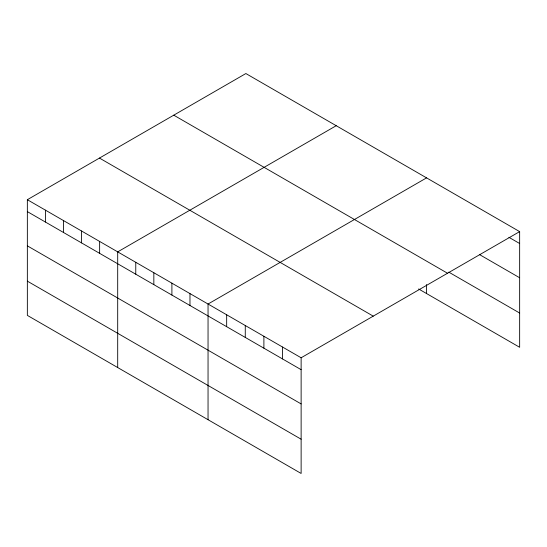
<?xml version="1.0" encoding="UTF-8"?>
<svg xmlns="http://www.w3.org/2000/svg" width="547" height="547" viewBox="0 0 547 547"><rect width="100%" height="100%" fill="white"/><g stroke="black" fill="none" stroke-linecap="round" stroke-linejoin="round"><path stroke-width="0.82" d="M27.35 199.71L301.13 357.772L301.13 473.456L27.35 315.387L27.35 199.71L245.87 73.544L519.65 231.613L519.65 347.29L418.612 288.96M336.22 125.707L117.694 251.873L117.694 367.55M426.564 177.871L208.045 304.029L208.045 419.713M301.13 357.772L519.65 231.613M508.908 237.309L519.65 243.511M479.555 254.608L519.65 277.76M448.766 272.119L519.65 313.041M173.761 115.178L447.535 273.247M99.465 158.076L373.239 316.139M27.35 211.614L301.13 369.676M27.35 245.856L301.13 403.918M27.35 281.144L301.13 439.207M426.564 284.577L426.564 293.548M282.512 347.024L282.512 358.928M263.893 336.275L263.893 348.179M245.275 325.527L245.275 337.431M226.663 314.778L226.663 326.682M189.973 293.602L189.973 305.5M171.902 283.168L171.902 295.065M153.837 272.734L153.837 284.638M135.765 262.3L135.765 274.204M99.629 241.439L99.629 253.336M81.558 231.005L81.558 242.909M63.486 220.571L63.486 232.475M45.422 210.144L45.422 222.041"/></g></svg>
